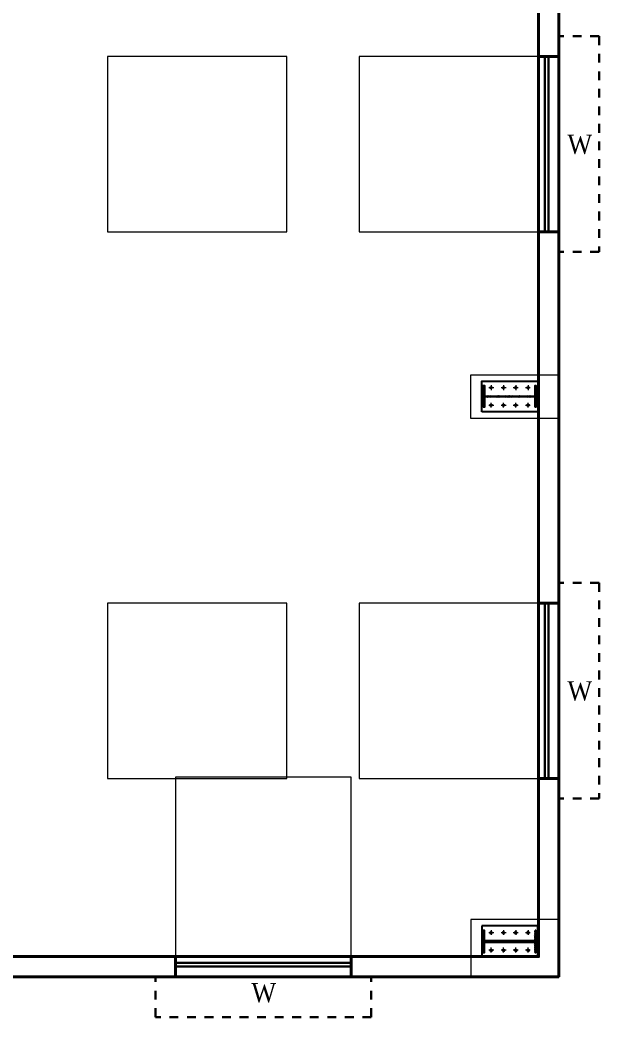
# Model space of a CAD drawing. Header units: metres. Extents: x 98347 to 98865, y -7394 to -7177.
# Drawn here: x 98561.98 to 98568.58, y -7374.47 to -7363.1 of the extents above; entities that cross this region are included whole.
import ezdxf

# ---------------------------------------------------------------- set-up
doc = ezdxf.new("R2010")
doc.units = ezdxf.units.M
doc.header["$LTSCALE"] = 0.5
doc.header["$MEASUREMENT"] = 0
doc.linetypes.add('HIDDEN', pattern=[0.375, 0.25, -0.125])
doc.layers.get('0').update_dxf_attribs({"color": 30, "lineweight": 40})
for name, color, linetype in [('BLK_1_COVERED_AREA', 140, 'Continuous'), ('BLK_1_FLR_0_BLT_UP_AREA', 1, 'Continuous'), ('BLK_1_FLR_0_CARPET_AREA', 45, 'Continuous'), ('BLK_1_FLR_0_REGULAR_ROOM_1', 4, 'Continuous'), ('PDF2_Geometry', 7, 'Continuous')]:
    doc.layers.add(name, color=color, linetype=linetype)
for name, color, linetype, lineweight in [('BLK_1_FLR_0_ROOM_1_LIGHT_VENTILATION_1', 4, 'Continuous', 15), ('STAIR', 120, 'HIDDEN', 30), ('TEXT', 11, 'Continuous', 30), ('WINDOW', 3, 'Continuous', 30), ('WORKSHOP_AREA', 5, 'Continuous', 25)]:
    doc.layers.add(name, color=color, linetype=linetype, lineweight=lineweight)
doc.styles.add('15', font='times.ttf', dxfattribs={"width": 0.9, "height": 1.5})

msp = doc.modelspace()

# ---------------------------------------------------------------- linework, layer by layer
for p, q in [((98568.119, -7319.012), (98568.119, -7374.012)), ((98567.889, -7363.514), (98568.119, -7363.514)), ((98567.889, -7365.514), (98568.119, -7365.514)), ((98567.889, -7369.75), (98568.119, -7369.75)), ((98567.889, -7371.75), (98568.119, -7371.75)), ((98563.751, -7373.782), (98563.751, -7374.012)), ((98565.751, -7373.782), (98565.751, -7374.012)), ((98568.119, -7374.012), (98549.369, -7374.012))]:
    msp.add_line(p, q)
msp.add_lwpolyline([(98554.869, -7319.242), (98567.889, -7319.242), (98567.889, -7373.782), (98554.869, -7373.782)])
at = {"layer": 'BLK_1_COVERED_AREA', "color": 140}
msp.add_lwpolyline([(98533.119, -7319.012), (98568.119, -7319.012), (98568.119, -7374.012), (98533.119, -7374.012)], close=True, dxfattribs=at)
at = {"layer": 'BLK_1_FLR_0_BLT_UP_AREA', "color": 45, "lineweight": 30}
msp.add_lwpolyline([(98533.119, -7319.012), (98568.119, -7319.012), (98568.119, -7374.012), (98533.119, -7374.012)], close=True, dxfattribs=at)
at = {"layer": 'BLK_1_FLR_0_CARPET_AREA', "color": 45, "lineweight": 0}
msp.add_lwpolyline([(98533.349, -7373.782), (98567.889, -7373.782), (98567.889, -7319.242), (98533.349, -7319.242)], close=True, dxfattribs=at)
at = {"layer": 'BLK_1_FLR_0_REGULAR_ROOM_1', "color": 4, "lineweight": 0}
msp.add_lwpolyline([(98533.349, -7373.782), (98567.889, -7373.782), (98567.889, -7319.242), (98533.349, -7319.242)], close=True, dxfattribs=at)
at = {"layer": 'BLK_1_FLR_0_ROOM_1_LIGHT_VENTILATION_1'}
for points in [[(98565.019, -7363.514), (98562.973, -7363.514), (98562.973, -7365.514), (98565.019, -7365.514)], [(98567.889, -7363.514), (98565.843, -7363.514), (98565.843, -7365.514), (98567.889, -7365.514)], [(98565.019, -7369.75), (98562.973, -7369.75), (98562.973, -7371.75), (98565.019, -7371.75)], [(98567.889, -7369.75), (98565.843, -7369.75), (98565.843, -7371.75), (98567.889, -7371.75)], [(98565.751, -7373.782), (98565.751, -7371.737), (98563.751, -7371.737), (98563.751, -7373.782)]]:
    msp.add_lwpolyline(points, close=True, dxfattribs=at)
at = {"layer": 'PDF2_Geometry', "lineweight": 20}
for points in [[(98567.118, -7367.643), (98567.118, -7367.145), (98568.119, -7367.145), (98568.119, -7367.643)], [(98567.118, -7373.361), (98567.118, -7374.012), (98568.119, -7374.012), (98568.119, -7373.361)]]:
    msp.add_lwpolyline(points, close=True, dxfattribs=at)
at = {"layer": 'PDF2_Geometry', "lineweight": 25}
for points in [[(98567.241, -7367.567), (98567.241, -7367.217), (98567.88, -7367.217), (98567.88, -7367.567)], [(98567.258, -7367.516), (98567.258, -7367.269), (98567.271, -7367.269), (98567.271, -7367.516)], [(98567.85, -7367.516), (98567.85, -7367.269), (98567.858, -7367.269), (98567.858, -7367.516)], [(98567.271, -7367.396), (98567.271, -7367.388), (98567.85, -7367.388), (98567.85, -7367.396)], [(98567.241, -7373.433), (98567.241, -7373.782), (98567.88, -7373.782), (98567.88, -7373.433)], [(98567.258, -7373.484), (98567.258, -7373.735), (98567.271, -7373.735), (98567.271, -7373.484)], [(98567.85, -7373.484), (98567.85, -7373.735), (98567.858, -7373.735), (98567.858, -7373.484)], [(98567.271, -7373.603), (98567.271, -7373.616), (98567.85, -7373.616), (98567.85, -7373.603)]]:
    msp.add_lwpolyline(points, close=True, dxfattribs=at)
at = {"layer": 'PDF2_Geometry', "lineweight": 5}
for points in [[(98567.258, -7367.269), (98567.254, -7367.273)], [(98567.258, -7367.277), (98567.254, -7367.281)], [(98567.258, -7367.286), (98567.254, -7367.29)], [(98567.258, -7367.294), (98567.254, -7367.298)], [(98567.258, -7367.303), (98567.254, -7367.307)], [(98567.258, -7367.311), (98567.254, -7367.315)], [(98567.258, -7367.32), (98567.254, -7367.328)], [(98567.258, -7367.328), (98567.254, -7367.337)], [(98567.258, -7367.341), (98567.254, -7367.345)], [(98567.258, -7367.349), (98567.254, -7367.354)], [(98567.258, -7367.358), (98567.254, -7367.362)], [(98567.275, -7367.273), (98567.271, -7367.277)], [(98567.275, -7367.281), (98567.271, -7367.286)], [(98567.275, -7367.29), (98567.271, -7367.294)], [(98567.275, -7367.298), (98567.271, -7367.303)], [(98567.275, -7367.307), (98567.271, -7367.311)], [(98567.275, -7367.315), (98567.271, -7367.32)], [(98567.275, -7367.324), (98567.271, -7367.328)], [(98567.275, -7367.332), (98567.271, -7367.337)], [(98567.275, -7367.341), (98567.271, -7367.345)], [(98567.275, -7367.349), (98567.271, -7367.354)], [(98567.275, -7367.358), (98567.271, -7367.362)], [(98567.378, -7367.294), (98567.322, -7367.294)], [(98567.352, -7367.307), (98567.335, -7367.29)], [(98567.356, -7367.303), (98567.34, -7367.286)], [(98567.352, -7367.303), (98567.34, -7367.29)], [(98567.344, -7367.307), (98567.34, -7367.298)], [(98567.361, -7367.303), (98567.344, -7367.281), (98567.361, -7367.298)], [(98567.348, -7367.264), (98567.348, -7367.32)], [(98567.361, -7367.294), (98567.348, -7367.281)], [(98567.361, -7367.29), (98567.352, -7367.281)], [(98567.518, -7367.294), (98567.463, -7367.294)], [(98567.488, -7367.307), (98567.476, -7367.29), (98567.493, -7367.303)], [(98567.484, -7367.307), (98567.476, -7367.298)], [(98567.48, -7367.286), (98567.497, -7367.303), (98567.48, -7367.281)], [(98567.501, -7367.298), (98567.484, -7367.281)], [(98567.488, -7367.264), (98567.488, -7367.32)], [(98567.501, -7367.294), (98567.488, -7367.281)], [(98567.501, -7367.29), (98567.493, -7367.281)], [(98567.658, -7367.294), (98567.599, -7367.294)], [(98567.629, -7367.307), (98567.616, -7367.29), (98567.633, -7367.303)], [(98567.625, -7367.307), (98567.616, -7367.298)], [(98567.62, -7367.286), (98567.637, -7367.303), (98567.62, -7367.281)], [(98567.641, -7367.298), (98567.625, -7367.281)], [(98567.629, -7367.264), (98567.629, -7367.32)], [(98567.641, -7367.294), (98567.629, -7367.281)], [(98567.641, -7367.29), (98567.633, -7367.281)], [(98567.795, -7367.294), (98567.74, -7367.294)], [(98567.756, -7367.286), (98567.778, -7367.303), (98567.761, -7367.281)], [(98567.769, -7367.307), (98567.756, -7367.29), (98567.773, -7367.303)], [(98567.765, -7367.307), (98567.756, -7367.298)], [(98567.782, -7367.298), (98567.765, -7367.281), (98567.782, -7367.294)], [(98567.769, -7367.264), (98567.769, -7367.32)], [(98567.782, -7367.29), (98567.773, -7367.281)], [(98567.85, -7367.269), (98567.842, -7367.277)], [(98567.85, -7367.277), (98567.842, -7367.286)], [(98567.85, -7367.29), (98567.842, -7367.294)], [(98567.85, -7367.298), (98567.842, -7367.303)], [(98567.85, -7367.307), (98567.842, -7367.311)], [(98567.85, -7367.315), (98567.842, -7367.32)], [(98567.85, -7367.324), (98567.842, -7367.328)], [(98567.85, -7367.332), (98567.842, -7367.337)], [(98567.85, -7367.341), (98567.842, -7367.345)], [(98567.85, -7367.349), (98567.842, -7367.354)], [(98567.85, -7367.358), (98567.842, -7367.362)], [(98567.859, -7367.269), (98567.859, -7367.264)], [(98567.863, -7367.273), (98567.859, -7367.277)], [(98567.863, -7367.281), (98567.859, -7367.286)], [(98567.863, -7367.29), (98567.859, -7367.294)], [(98567.863, -7367.298), (98567.859, -7367.303)], [(98567.863, -7367.307), (98567.859, -7367.311)], [(98567.863, -7367.315), (98567.859, -7367.324)], [(98567.863, -7367.324), (98567.859, -7367.332)], [(98567.863, -7367.337), (98567.859, -7367.341)], [(98567.863, -7367.345), (98567.859, -7367.349)], [(98567.863, -7367.354), (98567.859, -7367.358)], [(98567.863, -7367.362), (98567.859, -7367.367)], [(98567.258, -7367.367), (98567.254, -7367.371)], [(98567.258, -7367.375), (98567.254, -7367.379)], [(98567.258, -7367.384), (98567.254, -7367.388)], [(98567.258, -7367.392), (98567.254, -7367.396)], [(98567.258, -7367.401), (98567.254, -7367.405)], [(98567.258, -7367.409), (98567.254, -7367.413)], [(98567.258, -7367.418), (98567.254, -7367.422)], [(98567.258, -7367.426), (98567.254, -7367.43)], [(98567.258, -7367.435), (98567.254, -7367.439)], [(98567.258, -7367.443), (98567.254, -7367.452)], [(98567.258, -7367.452), (98567.254, -7367.46)], [(98567.258, -7367.465), (98567.254, -7367.469)], [(98567.258, -7367.473), (98567.254, -7367.477)], [(98567.275, -7367.367), (98567.271, -7367.375)], [(98567.275, -7367.375), (98567.271, -7367.384)], [(98567.275, -7367.388), (98567.275, -7367.384), (98567.271, -7367.388)], [(98567.271, -7367.401), (98567.271, -7367.396), (98567.275, -7367.405), (98567.271, -7367.409)], [(98567.275, -7367.413), (98567.271, -7367.418)], [(98567.275, -7367.422), (98567.271, -7367.426)], [(98567.275, -7367.43), (98567.271, -7367.435)], [(98567.275, -7367.439), (98567.271, -7367.443)], [(98567.275, -7367.447), (98567.271, -7367.452)], [(98567.275, -7367.456), (98567.271, -7367.46)], [(98567.275, -7367.465), (98567.271, -7367.469)], [(98567.275, -7367.473), (98567.271, -7367.477)], [(98567.284, -7367.384), (98567.279, -7367.388)], [(98567.284, -7367.405), (98567.279, -7367.396)], [(98567.292, -7367.384), (98567.288, -7367.388)], [(98567.292, -7367.405), (98567.288, -7367.396)], [(98567.305, -7367.384), (98567.296, -7367.388)], [(98567.305, -7367.405), (98567.296, -7367.396)], [(98567.313, -7367.384), (98567.305, -7367.388)], [(98567.313, -7367.405), (98567.305, -7367.396)], [(98567.322, -7367.384), (98567.318, -7367.388)], [(98567.322, -7367.405), (98567.318, -7367.396)], [(98567.331, -7367.384), (98567.327, -7367.388)], [(98567.331, -7367.405), (98567.327, -7367.396)], [(98567.34, -7367.384), (98567.335, -7367.388)], [(98567.34, -7367.405), (98567.335, -7367.396)], [(98567.348, -7367.384), (98567.344, -7367.388)], [(98567.348, -7367.405), (98567.344, -7367.396)], [(98567.348, -7367.52), (98567.348, -7367.465)], [(98567.356, -7367.384), (98567.352, -7367.388)], [(98567.356, -7367.405), (98567.352, -7367.396)], [(98567.365, -7367.384), (98567.361, -7367.388)], [(98567.365, -7367.405), (98567.361, -7367.396)], [(98567.373, -7367.384), (98567.369, -7367.388)], [(98567.373, -7367.405), (98567.369, -7367.396)], [(98567.382, -7367.384), (98567.378, -7367.388)], [(98567.382, -7367.405), (98567.378, -7367.396)], [(98567.39, -7367.384), (98567.386, -7367.388)], [(98567.39, -7367.405), (98567.386, -7367.396)], [(98567.399, -7367.384), (98567.394, -7367.388)], [(98567.399, -7367.405), (98567.394, -7367.396)], [(98567.407, -7367.384), (98567.403, -7367.388)], [(98567.407, -7367.405), (98567.403, -7367.396)], [(98567.416, -7367.384), (98567.411, -7367.388)], [(98567.416, -7367.405), (98567.411, -7367.396)], [(98567.428, -7367.384), (98567.42, -7367.388)], [(98567.428, -7367.405), (98567.42, -7367.396)], [(98567.437, -7367.384), (98567.428, -7367.388)], [(98567.437, -7367.405), (98567.428, -7367.396)], [(98567.446, -7367.384), (98567.441, -7367.388)], [(98567.446, -7367.405), (98567.441, -7367.396)], [(98567.455, -7367.384), (98567.45, -7367.388)], [(98567.455, -7367.405), (98567.45, -7367.396)], [(98567.463, -7367.384), (98567.459, -7367.388)], [(98567.463, -7367.405), (98567.459, -7367.396)], [(98567.471, -7367.384), (98567.467, -7367.388)], [(98567.471, -7367.405), (98567.467, -7367.396)], [(98567.48, -7367.384), (98567.476, -7367.388)], [(98567.48, -7367.405), (98567.476, -7367.396)], [(98567.488, -7367.384), (98567.484, -7367.388)], [(98567.488, -7367.405), (98567.484, -7367.396)], [(98567.488, -7367.52), (98567.488, -7367.465)], [(98567.497, -7367.384), (98567.493, -7367.388)], [(98567.497, -7367.405), (98567.493, -7367.396)], [(98567.505, -7367.384), (98567.501, -7367.388)], [(98567.505, -7367.405), (98567.501, -7367.396)], [(98567.514, -7367.384), (98567.51, -7367.388)], [(98567.514, -7367.405), (98567.51, -7367.396)], [(98567.522, -7367.384), (98567.518, -7367.388)], [(98567.522, -7367.405), (98567.518, -7367.396)], [(98567.531, -7367.384), (98567.526, -7367.388)], [(98567.531, -7367.405), (98567.526, -7367.396)], [(98567.543, -7367.384), (98567.535, -7367.388)], [(98567.543, -7367.405), (98567.535, -7367.396)], [(98567.552, -7367.384), (98567.543, -7367.388)], [(98567.552, -7367.405), (98567.543, -7367.396)], [(98567.561, -7367.384), (98567.552, -7367.388)], [(98567.561, -7367.405), (98567.552, -7367.396)], [(98567.569, -7367.384), (98567.565, -7367.388)], [(98567.569, -7367.405), (98567.565, -7367.396)], [(98567.578, -7367.384), (98567.574, -7367.388)], [(98567.578, -7367.405), (98567.574, -7367.396)], [(98567.587, -7367.384), (98567.582, -7367.388)], [(98567.587, -7367.405), (98567.582, -7367.396)], [(98567.595, -7367.384), (98567.591, -7367.388)], [(98567.595, -7367.405), (98567.591, -7367.396)], [(98567.603, -7367.384), (98567.599, -7367.388)], [(98567.603, -7367.405), (98567.599, -7367.396)], [(98567.612, -7367.384), (98567.608, -7367.388)], [(98567.612, -7367.405), (98567.608, -7367.396)], [(98567.62, -7367.384), (98567.616, -7367.388)], [(98567.62, -7367.405), (98567.62, -7367.401), (98567.616, -7367.396)], [(98567.629, -7367.384), (98567.625, -7367.388)], [(98567.629, -7367.405), (98567.625, -7367.396)], [(98567.629, -7367.52), (98567.629, -7367.465)], [(98567.637, -7367.384), (98567.633, -7367.388)], [(98567.637, -7367.405), (98567.633, -7367.396)], [(98567.646, -7367.384), (98567.641, -7367.388)], [(98567.641, -7367.392), (98567.893, -7367.392)], [(98567.646, -7367.405), (98567.641, -7367.396)], [(98567.654, -7367.384), (98567.65, -7367.388)], [(98567.654, -7367.405), (98567.65, -7367.396)], [(98567.667, -7367.384), (98567.658, -7367.388)], [(98567.667, -7367.405), (98567.658, -7367.396)], [(98567.675, -7367.384), (98567.667, -7367.388)], [(98567.675, -7367.405), (98567.667, -7367.396)], [(98567.684, -7367.384), (98567.68, -7367.388)], [(98567.684, -7367.405), (98567.68, -7367.396)], [(98567.693, -7367.384), (98567.689, -7367.388)], [(98567.693, -7367.405), (98567.689, -7367.396)], [(98567.702, -7367.384), (98567.697, -7367.388)], [(98567.702, -7367.405), (98567.697, -7367.396)], [(98567.71, -7367.384), (98567.706, -7367.388)], [(98567.71, -7367.405), (98567.706, -7367.396)], [(98567.718, -7367.384), (98567.714, -7367.388)], [(98567.718, -7367.405), (98567.714, -7367.396)], [(98567.727, -7367.384), (98567.723, -7367.388)], [(98567.727, -7367.405), (98567.723, -7367.396)], [(98567.735, -7367.384), (98567.731, -7367.388)], [(98567.735, -7367.405), (98567.731, -7367.396)], [(98567.744, -7367.384), (98567.74, -7367.388)], [(98567.744, -7367.405), (98567.74, -7367.396)], [(98567.752, -7367.384), (98567.748, -7367.388)], [(98567.752, -7367.405), (98567.748, -7367.396)], [(98567.761, -7367.384), (98567.756, -7367.388)], [(98567.761, -7367.405), (98567.756, -7367.396)], [(98567.769, -7367.384), (98567.765, -7367.388)], [(98567.769, -7367.405), (98567.765, -7367.396)], [(98567.769, -7367.52), (98567.769, -7367.465)], [(98567.778, -7367.384), (98567.773, -7367.388)], [(98567.778, -7367.405), (98567.773, -7367.396)], [(98567.79, -7367.384), (98567.782, -7367.388)], [(98567.79, -7367.405), (98567.782, -7367.396)], [(98567.799, -7367.384), (98567.79, -7367.388)], [(98567.799, -7367.405), (98567.79, -7367.396)], [(98567.808, -7367.384), (98567.803, -7367.388)], [(98567.808, -7367.405), (98567.803, -7367.396)], [(98567.817, -7367.384), (98567.812, -7367.388)], [(98567.817, -7367.405), (98567.812, -7367.396)], [(98567.825, -7367.384), (98567.821, -7367.388)], [(98567.825, -7367.405), (98567.821, -7367.396)], [(98567.833, -7367.384), (98567.829, -7367.388)], [(98567.833, -7367.405), (98567.829, -7367.396)], [(98567.842, -7367.384), (98567.838, -7367.388)], [(98567.842, -7367.405), (98567.838, -7367.396)], [(98567.85, -7367.367), (98567.842, -7367.371)], [(98567.85, -7367.375), (98567.842, -7367.379)], [(98567.842, -7367.401), (98567.846, -7367.396), (98567.85, -7367.401), (98567.842, -7367.409)], [(98567.85, -7367.413), (98567.842, -7367.418)], [(98567.85, -7367.422), (98567.842, -7367.426)], [(98567.85, -7367.43), (98567.842, -7367.435)], [(98567.85, -7367.439), (98567.842, -7367.443)], [(98567.85, -7367.447), (98567.842, -7367.452)], [(98567.85, -7367.456), (98567.842, -7367.46)], [(98567.85, -7367.465), (98567.842, -7367.469)], [(98567.85, -7367.473), (98567.842, -7367.477)], [(98567.863, -7367.371), (98567.859, -7367.375)], [(98567.863, -7367.379), (98567.859, -7367.384)], [(98567.863, -7367.388), (98567.859, -7367.392)], [(98567.863, -7367.396), (98567.859, -7367.401)], [(98567.863, -7367.405), (98567.859, -7367.409)], [(98567.863, -7367.413), (98567.859, -7367.418)], [(98567.863, -7367.422), (98567.859, -7367.426)], [(98567.863, -7367.43), (98567.859, -7367.439)], [(98567.863, -7367.439), (98567.859, -7367.447)], [(98567.863, -7367.447), (98567.859, -7367.456)], [(98567.863, -7367.46), (98567.859, -7367.465)], [(98567.863, -7367.469), (98567.859, -7367.473)], [(98567.863, -7367.477), (98567.859, -7367.482)], [(98567.258, -7367.482), (98567.254, -7367.486)], [(98567.258, -7367.49), (98567.254, -7367.494)], [(98567.258, -7367.499), (98567.254, -7367.503)], [(98567.258, -7367.507), (98567.254, -7367.511)], [(98567.258, -7367.516), (98567.258, -7367.511)], [(98567.275, -7367.482), (98567.271, -7367.486)], [(98567.275, -7367.49), (98567.271, -7367.499)], [(98567.275, -7367.499), (98567.271, -7367.507)], [(98567.275, -7367.511), (98567.271, -7367.516)], [(98567.378, -7367.494), (98567.322, -7367.494)], [(98567.352, -7367.507), (98567.335, -7367.49)], [(98567.356, -7367.503), (98567.34, -7367.486)], [(98567.352, -7367.503), (98567.34, -7367.49)], [(98567.344, -7367.503), (98567.34, -7367.499)], [(98567.361, -7367.499), (98567.344, -7367.482), (98567.361, -7367.499)], [(98567.361, -7367.494), (98567.348, -7367.482)], [(98567.361, -7367.49), (98567.352, -7367.482)], [(98567.518, -7367.494), (98567.463, -7367.494)], [(98567.488, -7367.507), (98567.476, -7367.49), (98567.493, -7367.503)], [(98567.484, -7367.503), (98567.476, -7367.499)], [(98567.497, -7367.499), (98567.48, -7367.482)], [(98567.497, -7367.503), (98567.48, -7367.486)], [(98567.501, -7367.499), (98567.484, -7367.482)], [(98567.501, -7367.494), (98567.488, -7367.482)], [(98567.501, -7367.49), (98567.493, -7367.482)], [(98567.658, -7367.494), (98567.599, -7367.494)], [(98567.629, -7367.507), (98567.616, -7367.49), (98567.633, -7367.503)], [(98567.625, -7367.503), (98567.616, -7367.499)], [(98567.637, -7367.499), (98567.62, -7367.482)], [(98567.637, -7367.503), (98567.62, -7367.486)], [(98567.641, -7367.499), (98567.625, -7367.482)], [(98567.641, -7367.494), (98567.629, -7367.482)], [(98567.641, -7367.49), (98567.633, -7367.482)], [(98567.795, -7367.494), (98567.74, -7367.494)], [(98567.778, -7367.503), (98567.756, -7367.486)], [(98567.769, -7367.507), (98567.756, -7367.49), (98567.773, -7367.503)], [(98567.765, -7367.503), (98567.756, -7367.499)], [(98567.778, -7367.499), (98567.761, -7367.482)], [(98567.782, -7367.499), (98567.765, -7367.482), (98567.782, -7367.494)], [(98567.782, -7367.49), (98567.773, -7367.482)], [(98567.85, -7367.482), (98567.842, -7367.486)], [(98567.85, -7367.49), (98567.842, -7367.494)], [(98567.85, -7367.499), (98567.842, -7367.503)], [(98567.85, -7367.507), (98567.842, -7367.516)], [(98567.85, -7367.516), (98567.85, -7367.511)], [(98567.863, -7367.486), (98567.859, -7367.49)], [(98567.863, -7367.494), (98567.859, -7367.499)], [(98567.863, -7367.503), (98567.859, -7367.507)], [(98567.863, -7367.511), (98567.859, -7367.516)], [(98567.258, -7373.497), (98567.254, -7373.493)], [(98567.258, -7373.505), (98567.254, -7373.501)], [(98567.258, -7373.488), (98567.258, -7373.484)], [(98567.275, -7373.493), (98567.271, -7373.488)], [(98567.275, -7373.501), (98567.271, -7373.497)], [(98567.275, -7373.51), (98567.271, -7373.505)], [(98567.335, -7373.51), (98567.352, -7373.497), (98567.34, -7373.514)], [(98567.344, -7373.497), (98567.34, -7373.505)], [(98567.356, -7373.501), (98567.34, -7373.518)], [(98567.361, -7373.501), (98567.344, -7373.518)], [(98567.361, -7373.505), (98567.344, -7373.522)], [(98567.348, -7373.48), (98567.348, -7373.535)], [(98567.484, -7373.497), (98567.476, -7373.505)], [(98567.488, -7373.497), (98567.476, -7373.51)], [(98567.493, -7373.497), (98567.476, -7373.514)], [(98567.497, -7373.501), (98567.48, -7373.518), (98567.497, -7373.501)], [(98567.501, -7373.505), (98567.484, -7373.522)], [(98567.488, -7373.48), (98567.488, -7373.535)], [(98567.625, -7373.497), (98567.616, -7373.505)], [(98567.629, -7373.497), (98567.616, -7373.51)], [(98567.633, -7373.497), (98567.616, -7373.514)], [(98567.637, -7373.501), (98567.62, -7373.518), (98567.637, -7373.501)], [(98567.641, -7373.505), (98567.625, -7373.522)], [(98567.629, -7373.48), (98567.629, -7373.535)], [(98567.765, -7373.497), (98567.756, -7373.505)], [(98567.769, -7373.497), (98567.756, -7373.51)], [(98567.773, -7373.497), (98567.756, -7373.514)], [(98567.756, -7373.518), (98567.778, -7373.501), (98567.761, -7373.518)], [(98567.782, -7373.505), (98567.765, -7373.522), (98567.782, -7373.51)], [(98567.769, -7373.48), (98567.769, -7373.535)], [(98567.85, -7373.493), (98567.842, -7373.488)], [(98567.85, -7373.501), (98567.842, -7373.497)], [(98567.85, -7373.51), (98567.842, -7373.505)], [(98567.85, -7373.484), (98567.85, -7373.488)], [(98567.863, -7373.493), (98567.859, -7373.484)], [(98567.863, -7373.501), (98567.859, -7373.497)], [(98567.863, -7373.51), (98567.859, -7373.505)], [(98567.258, -7373.514), (98567.254, -7373.51)], [(98567.258, -7373.522), (98567.254, -7373.518)], [(98567.258, -7373.531), (98567.254, -7373.527)], [(98567.258, -7373.539), (98567.254, -7373.535)], [(98567.258, -7373.548), (98567.254, -7373.544)], [(98567.258, -7373.556), (98567.254, -7373.552)], [(98567.258, -7373.565), (98567.254, -7373.561)], [(98567.258, -7373.573), (98567.254, -7373.569)], [(98567.258, -7373.582), (98567.254, -7373.578)], [(98567.258, -7373.591), (98567.254, -7373.586)], [(98567.258, -7373.603), (98567.254, -7373.595)], [(98567.258, -7373.612), (98567.258, -7373.608), (98567.254, -7373.603)], [(98567.258, -7373.62), (98567.254, -7373.616)], [(98567.275, -7373.518), (98567.271, -7373.514)], [(98567.275, -7373.527), (98567.271, -7373.522)], [(98567.275, -7373.535), (98567.271, -7373.531)], [(98567.275, -7373.544), (98567.271, -7373.539)], [(98567.275, -7373.556), (98567.271, -7373.548)], [(98567.275, -7373.565), (98567.271, -7373.556)], [(98567.275, -7373.573), (98567.271, -7373.569)], [(98567.275, -7373.582), (98567.271, -7373.578)], [(98567.275, -7373.591), (98567.271, -7373.586)], [(98567.271, -7373.608), (98567.271, -7373.603), (98567.275, -7373.599), (98567.271, -7373.595)], [(98567.275, -7373.616), (98567.275, -7373.62), (98567.271, -7373.616)], [(98567.275, -7373.625), (98567.271, -7373.62)], [(98567.284, -7373.599), (98567.279, -7373.603)], [(98567.284, -7373.62), (98567.279, -7373.616)], [(98567.292, -7373.599), (98567.288, -7373.603)], [(98567.292, -7373.62), (98567.288, -7373.616)], [(98567.305, -7373.599), (98567.296, -7373.603)], [(98567.305, -7373.62), (98567.296, -7373.616)], [(98567.313, -7373.599), (98567.305, -7373.603)], [(98567.313, -7373.62), (98567.305, -7373.616)], [(98567.322, -7373.599), (98567.318, -7373.603)], [(98567.322, -7373.62), (98567.318, -7373.616)], [(98567.378, -7373.51), (98567.322, -7373.51)], [(98567.331, -7373.599), (98567.327, -7373.603)], [(98567.331, -7373.62), (98567.327, -7373.616)], [(98567.34, -7373.599), (98567.335, -7373.603)], [(98567.34, -7373.62), (98567.335, -7373.616)], [(98567.348, -7373.599), (98567.344, -7373.603)], [(98567.348, -7373.62), (98567.344, -7373.616)], [(98567.361, -7373.51), (98567.348, -7373.522)], [(98567.361, -7373.514), (98567.352, -7373.522)], [(98567.356, -7373.599), (98567.352, -7373.603)], [(98567.356, -7373.62), (98567.352, -7373.616)], [(98567.365, -7373.599), (98567.361, -7373.603)], [(98567.365, -7373.62), (98567.361, -7373.616)], [(98567.373, -7373.599), (98567.369, -7373.603)], [(98567.373, -7373.62), (98567.369, -7373.616)], [(98567.382, -7373.599), (98567.378, -7373.603)], [(98567.382, -7373.62), (98567.378, -7373.616)], [(98567.39, -7373.599), (98567.386, -7373.603)], [(98567.39, -7373.62), (98567.386, -7373.616)], [(98567.399, -7373.599), (98567.394, -7373.603)], [(98567.399, -7373.62), (98567.394, -7373.616)], [(98567.407, -7373.599), (98567.403, -7373.603)], [(98567.407, -7373.62), (98567.403, -7373.616)], [(98567.416, -7373.599), (98567.411, -7373.603)], [(98567.416, -7373.62), (98567.411, -7373.616)], [(98567.428, -7373.599), (98567.42, -7373.603)], [(98567.428, -7373.62), (98567.42, -7373.616)], [(98567.437, -7373.599), (98567.428, -7373.603)], [(98567.437, -7373.62), (98567.428, -7373.616)], [(98567.446, -7373.599), (98567.441, -7373.603)], [(98567.446, -7373.62), (98567.441, -7373.616)], [(98567.455, -7373.599), (98567.45, -7373.603)], [(98567.455, -7373.62), (98567.45, -7373.616)], [(98567.463, -7373.599), (98567.459, -7373.603)], [(98567.463, -7373.62), (98567.459, -7373.616)], [(98567.518, -7373.51), (98567.463, -7373.51)], [(98567.471, -7373.599), (98567.467, -7373.603)], [(98567.471, -7373.62), (98567.467, -7373.616)], [(98567.48, -7373.599), (98567.476, -7373.603)], [(98567.48, -7373.62), (98567.476, -7373.616)], [(98567.488, -7373.599), (98567.484, -7373.603)], [(98567.488, -7373.62), (98567.484, -7373.616)], [(98567.501, -7373.51), (98567.488, -7373.522)], [(98567.501, -7373.514), (98567.493, -7373.522)], [(98567.497, -7373.599), (98567.493, -7373.603)], [(98567.497, -7373.62), (98567.493, -7373.616)], [(98567.505, -7373.599), (98567.501, -7373.603)], [(98567.505, -7373.62), (98567.501, -7373.616)], [(98567.514, -7373.599), (98567.51, -7373.603)], [(98567.514, -7373.62), (98567.51, -7373.616)], [(98567.522, -7373.599), (98567.518, -7373.603)], [(98567.522, -7373.62), (98567.518, -7373.616)], [(98567.531, -7373.599), (98567.526, -7373.603)], [(98567.531, -7373.62), (98567.526, -7373.616)], [(98567.543, -7373.599), (98567.535, -7373.603)], [(98567.543, -7373.62), (98567.535, -7373.616)], [(98567.552, -7373.599), (98567.543, -7373.603)], [(98567.552, -7373.62), (98567.543, -7373.616)], [(98567.561, -7373.599), (98567.552, -7373.603)], [(98567.561, -7373.62), (98567.552, -7373.616)], [(98567.569, -7373.599), (98567.565, -7373.603)], [(98567.569, -7373.62), (98567.565, -7373.616)], [(98567.578, -7373.599), (98567.574, -7373.603)], [(98567.578, -7373.62), (98567.574, -7373.616)], [(98567.587, -7373.599), (98567.582, -7373.603)], [(98567.587, -7373.62), (98567.582, -7373.616)], [(98567.595, -7373.599), (98567.591, -7373.603)], [(98567.595, -7373.62), (98567.591, -7373.616)], [(98567.658, -7373.51), (98567.599, -7373.51)], [(98567.603, -7373.599), (98567.599, -7373.603)], [(98567.603, -7373.62), (98567.599, -7373.616)], [(98567.612, -7373.599), (98567.608, -7373.603)], [(98567.612, -7373.62), (98567.608, -7373.616)], [(98567.62, -7373.599), (98567.62, -7373.603), (98567.616, -7373.603)], [(98567.62, -7373.62), (98567.62, -7373.616), (98567.616, -7373.616)], [(98567.629, -7373.599), (98567.625, -7373.603)], [(98567.629, -7373.62), (98567.625, -7373.616)], [(98567.641, -7373.51), (98567.629, -7373.522)], [(98567.641, -7373.514), (98567.633, -7373.522)], [(98567.637, -7373.599), (98567.633, -7373.603)], [(98567.637, -7373.62), (98567.633, -7373.616)], [(98567.646, -7373.599), (98567.641, -7373.603)], [(98567.646, -7373.62), (98567.641, -7373.616)], [(98567.654, -7373.599), (98567.65, -7373.603)], [(98567.654, -7373.62), (98567.65, -7373.616)], [(98567.667, -7373.599), (98567.658, -7373.603)], [(98567.667, -7373.62), (98567.658, -7373.616)], [(98567.675, -7373.599), (98567.667, -7373.603)], [(98567.675, -7373.62), (98567.667, -7373.616)], [(98567.684, -7373.599), (98567.68, -7373.603)], [(98567.684, -7373.62), (98567.68, -7373.616)], [(98567.693, -7373.599), (98567.689, -7373.603)], [(98567.693, -7373.62), (98567.689, -7373.616)], [(98567.702, -7373.599), (98567.697, -7373.603)], [(98567.702, -7373.62), (98567.697, -7373.616)], [(98567.71, -7373.599), (98567.706, -7373.603)], [(98567.71, -7373.62), (98567.706, -7373.616)], [(98567.718, -7373.599), (98567.714, -7373.603)], [(98567.718, -7373.62), (98567.714, -7373.616)], [(98567.727, -7373.599), (98567.723, -7373.603)], [(98567.727, -7373.62), (98567.723, -7373.616)], [(98567.735, -7373.599), (98567.731, -7373.603)], [(98567.735, -7373.62), (98567.731, -7373.616)], [(98567.795, -7373.51), (98567.74, -7373.51)], [(98567.744, -7373.599), (98567.74, -7373.603)], [(98567.744, -7373.62), (98567.74, -7373.616)], [(98567.752, -7373.599), (98567.748, -7373.603)], [(98567.752, -7373.62), (98567.748, -7373.616)], [(98567.761, -7373.599), (98567.756, -7373.603)], [(98567.761, -7373.62), (98567.756, -7373.616)], [(98567.769, -7373.599), (98567.765, -7373.603)], [(98567.769, -7373.62), (98567.765, -7373.616)], [(98567.782, -7373.514), (98567.773, -7373.522)], [(98567.778, -7373.599), (98567.773, -7373.603)], [(98567.778, -7373.62), (98567.773, -7373.616)], [(98567.79, -7373.599), (98567.782, -7373.603)], [(98567.79, -7373.62), (98567.782, -7373.616)], [(98567.799, -7373.599), (98567.79, -7373.603)], [(98567.799, -7373.62), (98567.79, -7373.616)], [(98567.808, -7373.599), (98567.803, -7373.603)], [(98567.808, -7373.62), (98567.803, -7373.616)], [(98567.817, -7373.599), (98567.812, -7373.603)], [(98567.817, -7373.62), (98567.812, -7373.616)], [(98567.825, -7373.599), (98567.821, -7373.603)], [(98567.825, -7373.62), (98567.821, -7373.616)], [(98567.833, -7373.599), (98567.829, -7373.603)], [(98567.833, -7373.62), (98567.829, -7373.616)], [(98567.842, -7373.599), (98567.838, -7373.603)], [(98567.85, -7373.625), (98567.842, -7373.62), (98567.838, -7373.616)], [(98567.85, -7373.518), (98567.842, -7373.514)], [(98567.85, -7373.531), (98567.842, -7373.522)], [(98567.85, -7373.539), (98567.842, -7373.531)], [(98567.85, -7373.548), (98567.842, -7373.539)], [(98567.85, -7373.556), (98567.842, -7373.552)], [(98567.85, -7373.565), (98567.842, -7373.561)], [(98567.85, -7373.573), (98567.842, -7373.569)], [(98567.85, -7373.582), (98567.842, -7373.578)], [(98567.85, -7373.591), (98567.842, -7373.586)], [(98567.85, -7373.599), (98567.842, -7373.595)], [(98567.85, -7373.603), (98567.846, -7373.603), (98567.842, -7373.603)], [(98567.863, -7373.518), (98567.859, -7373.514)], [(98567.863, -7373.527), (98567.859, -7373.522)], [(98567.863, -7373.535), (98567.859, -7373.531)], [(98567.863, -7373.544), (98567.859, -7373.539)], [(98567.863, -7373.552), (98567.859, -7373.548)], [(98567.863, -7373.561), (98567.859, -7373.556)], [(98567.863, -7373.569), (98567.859, -7373.565)], [(98567.863, -7373.578), (98567.859, -7373.573)], [(98567.863, -7373.586), (98567.859, -7373.582)], [(98567.863, -7373.595), (98567.859, -7373.591)], [(98567.863, -7373.608), (98567.859, -7373.599)], [(98567.863, -7373.616), (98567.859, -7373.608)], [(98567.863, -7373.625), (98567.859, -7373.62)], [(98567.258, -7373.629), (98567.254, -7373.625)], [(98567.258, -7373.637), (98567.254, -7373.633)], [(98567.258, -7373.646), (98567.254, -7373.642)], [(98567.258, -7373.654), (98567.254, -7373.65)], [(98567.258, -7373.663), (98567.254, -7373.659)], [(98567.258, -7373.671), (98567.254, -7373.667)], [(98567.258, -7373.68), (98567.254, -7373.676)], [(98567.258, -7373.688), (98567.254, -7373.684)], [(98567.258, -7373.697), (98567.254, -7373.693)], [(98567.258, -7373.705), (98567.254, -7373.701)], [(98567.258, -7373.714), (98567.254, -7373.71)], [(98567.258, -7373.727), (98567.254, -7373.718)], [(98567.258, -7373.735), (98567.254, -7373.727)], [(98567.275, -7373.633), (98567.271, -7373.629)], [(98567.275, -7373.642), (98567.271, -7373.637)], [(98567.275, -7373.65), (98567.271, -7373.646)], [(98567.275, -7373.659), (98567.271, -7373.654)], [(98567.275, -7373.671), (98567.271, -7373.663)], [(98567.275, -7373.68), (98567.271, -7373.671)], [(98567.275, -7373.688), (98567.271, -7373.68)], [(98567.275, -7373.697), (98567.271, -7373.693)], [(98567.275, -7373.705), (98567.271, -7373.701)], [(98567.275, -7373.714), (98567.271, -7373.71)], [(98567.275, -7373.723), (98567.271, -7373.718)], [(98567.275, -7373.731), (98567.271, -7373.727)], [(98567.378, -7373.71), (98567.322, -7373.71)], [(98567.335, -7373.71), (98567.352, -7373.697), (98567.34, -7373.714)], [(98567.344, -7373.697), (98567.34, -7373.705)], [(98567.356, -7373.701), (98567.34, -7373.718)], [(98567.361, -7373.701), (98567.344, -7373.718)], [(98567.344, -7373.723), (98567.361, -7373.705), (98567.348, -7373.723)], [(98567.348, -7373.735), (98567.348, -7373.68)], [(98567.361, -7373.714), (98567.352, -7373.723)], [(98567.518, -7373.71), (98567.463, -7373.71)], [(98567.484, -7373.697), (98567.476, -7373.705)], [(98567.488, -7373.697), (98567.476, -7373.71)], [(98567.493, -7373.697), (98567.476, -7373.714)], [(98567.497, -7373.701), (98567.48, -7373.718), (98567.497, -7373.701)], [(98567.484, -7373.723), (98567.501, -7373.705), (98567.488, -7373.723)], [(98567.488, -7373.735), (98567.488, -7373.68)], [(98567.501, -7373.714), (98567.493, -7373.723)], [(98567.658, -7373.71), (98567.599, -7373.71)], [(98567.625, -7373.697), (98567.616, -7373.705)], [(98567.629, -7373.697), (98567.616, -7373.71)], [(98567.633, -7373.697), (98567.616, -7373.714)], [(98567.637, -7373.701), (98567.62, -7373.718), (98567.637, -7373.701)], [(98567.625, -7373.723), (98567.641, -7373.705), (98567.629, -7373.723)], [(98567.629, -7373.735), (98567.629, -7373.68)], [(98567.641, -7373.714), (98567.633, -7373.723)], [(98567.795, -7373.71), (98567.74, -7373.71)], [(98567.765, -7373.697), (98567.756, -7373.705)], [(98567.769, -7373.697), (98567.756, -7373.71)], [(98567.773, -7373.697), (98567.756, -7373.714)], [(98567.756, -7373.718), (98567.778, -7373.701), (98567.761, -7373.718)], [(98567.782, -7373.705), (98567.765, -7373.723), (98567.782, -7373.705)], [(98567.769, -7373.735), (98567.769, -7373.68)], [(98567.782, -7373.714), (98567.773, -7373.723)], [(98567.85, -7373.633), (98567.842, -7373.629)], [(98567.85, -7373.642), (98567.842, -7373.637)], [(98567.85, -7373.654), (98567.842, -7373.646)], [(98567.85, -7373.663), (98567.842, -7373.654)], [(98567.85, -7373.671), (98567.842, -7373.667)], [(98567.85, -7373.68), (98567.842, -7373.676)], [(98567.85, -7373.688), (98567.842, -7373.684)], [(98567.85, -7373.697), (98567.842, -7373.693)], [(98567.85, -7373.705), (98567.842, -7373.701)], [(98567.85, -7373.714), (98567.842, -7373.71)], [(98567.85, -7373.723), (98567.842, -7373.718)], [(98567.85, -7373.731), (98567.842, -7373.727)], [(98567.863, -7373.633), (98567.859, -7373.629)], [(98567.863, -7373.642), (98567.859, -7373.637)], [(98567.863, -7373.65), (98567.859, -7373.646)], [(98567.863, -7373.659), (98567.859, -7373.654)], [(98567.863, -7373.667), (98567.859, -7373.663)], [(98567.863, -7373.676), (98567.859, -7373.671)], [(98567.863, -7373.684), (98567.859, -7373.68)], [(98567.863, -7373.693), (98567.859, -7373.688)], [(98567.863, -7373.701), (98567.859, -7373.697)], [(98567.863, -7373.71), (98567.859, -7373.705)], [(98567.863, -7373.718), (98567.859, -7373.714)], [(98567.863, -7373.731), (98567.859, -7373.723)], [(98567.859, -7373.735), (98567.859, -7373.731)]]:
    msp.add_lwpolyline(points, dxfattribs=at)
for points in [[(98567.348, -7367.307), (98567.335, -7367.298), (98567.335, -7367.286), (98567.348, -7367.281), (98567.361, -7367.286), (98567.361, -7367.298)], [(98567.348, -7367.303), (98567.34, -7367.298), (98567.344, -7367.286), (98567.352, -7367.286), (98567.356, -7367.298)], [(98567.488, -7367.307), (98567.476, -7367.298), (98567.476, -7367.286), (98567.488, -7367.281), (98567.501, -7367.286), (98567.501, -7367.298)], [(98567.488, -7367.303), (98567.48, -7367.298), (98567.484, -7367.286), (98567.493, -7367.286), (98567.497, -7367.298)], [(98567.629, -7367.307), (98567.616, -7367.298), (98567.616, -7367.286), (98567.629, -7367.281), (98567.641, -7367.286), (98567.641, -7367.298)], [(98567.629, -7367.303), (98567.62, -7367.298), (98567.625, -7367.286), (98567.633, -7367.286), (98567.637, -7367.298)], [(98567.769, -7367.307), (98567.756, -7367.298), (98567.756, -7367.286), (98567.769, -7367.281), (98567.782, -7367.286), (98567.782, -7367.298)], [(98567.769, -7367.303), (98567.761, -7367.298), (98567.765, -7367.286), (98567.773, -7367.286), (98567.778, -7367.298)], [(98567.846, -7367.388), (98567.85, -7367.384)], [(98567.348, -7367.507), (98567.335, -7367.499), (98567.335, -7367.486), (98567.348, -7367.482), (98567.361, -7367.486), (98567.361, -7367.499)], [(98567.348, -7367.503), (98567.34, -7367.499), (98567.344, -7367.486), (98567.352, -7367.486), (98567.356, -7367.499)], [(98567.488, -7367.507), (98567.476, -7367.499), (98567.476, -7367.486), (98567.488, -7367.482), (98567.501, -7367.486), (98567.501, -7367.499)], [(98567.488, -7367.503), (98567.48, -7367.499), (98567.484, -7367.486), (98567.493, -7367.486), (98567.497, -7367.499)], [(98567.629, -7367.507), (98567.616, -7367.499), (98567.616, -7367.486), (98567.629, -7367.482), (98567.641, -7367.486), (98567.641, -7367.499)], [(98567.629, -7367.503), (98567.62, -7367.499), (98567.625, -7367.486), (98567.633, -7367.486), (98567.637, -7367.499)], [(98567.769, -7367.507), (98567.756, -7367.499), (98567.756, -7367.486), (98567.769, -7367.482), (98567.782, -7367.486), (98567.782, -7367.499)], [(98567.769, -7367.503), (98567.761, -7367.499), (98567.765, -7367.486), (98567.773, -7367.486), (98567.778, -7367.499)], [(98567.348, -7373.497), (98567.335, -7373.505), (98567.335, -7373.518), (98567.348, -7373.522), (98567.361, -7373.518), (98567.361, -7373.505)], [(98567.348, -7373.501), (98567.34, -7373.505), (98567.344, -7373.518), (98567.352, -7373.518), (98567.356, -7373.505)], [(98567.488, -7373.497), (98567.476, -7373.505), (98567.476, -7373.518), (98567.488, -7373.522), (98567.501, -7373.518), (98567.501, -7373.505)], [(98567.488, -7373.501), (98567.48, -7373.505), (98567.484, -7373.518), (98567.493, -7373.518), (98567.497, -7373.505)], [(98567.629, -7373.497), (98567.616, -7373.505), (98567.616, -7373.518), (98567.629, -7373.522), (98567.641, -7373.518), (98567.641, -7373.505)], [(98567.629, -7373.501), (98567.62, -7373.505), (98567.625, -7373.518), (98567.633, -7373.518), (98567.637, -7373.505)], [(98567.769, -7373.497), (98567.756, -7373.505), (98567.756, -7373.518), (98567.769, -7373.522), (98567.782, -7373.518), (98567.782, -7373.505)], [(98567.769, -7373.501), (98567.761, -7373.505), (98567.765, -7373.518), (98567.773, -7373.518), (98567.778, -7373.505)], [(98567.846, -7373.616), (98567.85, -7373.616)], [(98567.348, -7373.697), (98567.335, -7373.705), (98567.335, -7373.718), (98567.348, -7373.723), (98567.361, -7373.718), (98567.361, -7373.705)], [(98567.348, -7373.701), (98567.34, -7373.705), (98567.344, -7373.718), (98567.352, -7373.718), (98567.356, -7373.705)], [(98567.488, -7373.697), (98567.476, -7373.705), (98567.476, -7373.718), (98567.488, -7373.723), (98567.501, -7373.718), (98567.501, -7373.705)], [(98567.488, -7373.701), (98567.48, -7373.705), (98567.484, -7373.718), (98567.493, -7373.718), (98567.497, -7373.705)], [(98567.629, -7373.697), (98567.616, -7373.705), (98567.616, -7373.718), (98567.629, -7373.723), (98567.641, -7373.718), (98567.641, -7373.705)], [(98567.629, -7373.701), (98567.62, -7373.705), (98567.625, -7373.718), (98567.633, -7373.718), (98567.637, -7373.705)], [(98567.769, -7373.697), (98567.756, -7373.705), (98567.756, -7373.718), (98567.769, -7373.723), (98567.782, -7373.718), (98567.782, -7373.705)], [(98567.769, -7373.701), (98567.761, -7373.705), (98567.765, -7373.718), (98567.773, -7373.718), (98567.778, -7373.705)]]:
    msp.add_lwpolyline(points, close=True, dxfattribs=at)
at = {"layer": 'STAIR', "ltscale": 0.07}
for p, q in [((98568.579, -7363.284), (98568.119, -7363.284)), ((98568.579, -7363.284), (98568.579, -7365.744)), ((98568.579, -7365.744), (98568.119, -7365.744)), ((98568.579, -7369.52), (98568.119, -7369.52)), ((98568.579, -7369.52), (98568.579, -7371.98)), ((98568.579, -7371.98), (98568.119, -7371.98)), ((98563.521, -7374.472), (98563.521, -7374.012)), ((98565.981, -7374.472), (98565.981, -7374.012)), ((98565.981, -7374.472), (98563.521, -7374.472))]:
    msp.add_line(p, q, dxfattribs=at)
at = {"layer": 'WINDOW'}
for p, q in [((98567.889, -7365.514), (98567.889, -7363.514)), ((98567.959, -7365.514), (98567.959, -7363.514)), ((98568.004, -7365.514), (98568.004, -7363.514)), ((98568.119, -7363.514), (98568.119, -7365.514)), ((98567.889, -7371.75), (98567.889, -7369.75)), ((98567.959, -7371.75), (98567.959, -7369.75)), ((98568.004, -7371.75), (98568.004, -7369.75)), ((98568.119, -7369.75), (98568.119, -7371.75)), ((98563.751, -7373.782), (98565.751, -7373.782)), ((98563.751, -7373.853), (98565.751, -7373.853)), ((98563.751, -7373.897), (98565.751, -7373.897)), ((98565.751, -7374.012), (98563.751, -7374.012))]:
    msp.add_line(p, q, dxfattribs=at)
at = {"layer": 'WORKSHOP_AREA', "color": 45}
msp.add_lwpolyline([(98533.119, -7319.012), (98568.119, -7319.012), (98568.119, -7374.012), (98533.119, -7374.012)], close=True, dxfattribs=at)

# ---------------------------------------------------------------- texts
at = {"layer": 'TEXT', "linetype": 'ByBlock', "ltscale": 3, "style": '15', "width": 0.9}
for p in [(98568.218, -7364.626), (98568.218, -7370.861), (98564.615, -7374.304)]:
    msp.add_text('W', height=0.22, dxfattribs=at).set_placement(p)

doc.saveas('drawing.dxf')
